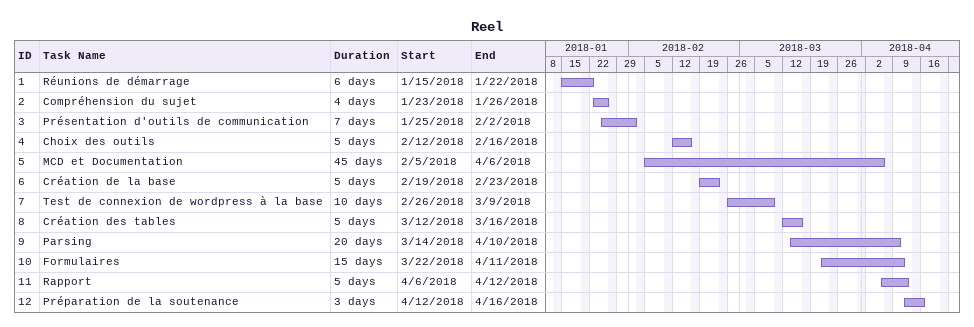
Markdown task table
Reel

| ID | Task | Duration | Start | Finish |
|---|---|---|---|---|
| 1 | Réunions de démarrage | 6d | 2018-01-15 | 2018-01-22 |
| 2 | Compréhension du sujet | 4d | 2018-01-23 | 2018-01-26 |
| 3 | Présentation d'outils de communication | 7d | 2018-01-25 | 2018-02-02 |
| 4 | Choix des outils | 5d | 2018-02-12 | 2018-02-16 |
| 5 | MCD et Documentation | 45d | 2018-02-05 | 2018-04-06 |
| 6 | Création de la base | 5d | 2018-02-19 | 2018-02-23 |
| 7 | Test de connexion de wordpress à la base | 10d | 2018-02-26 | 2018-03-09 |
| 8 | Création des tables | 5d | 2018-03-12 | 2018-03-16 |
| 9 | Parsing | 20d | 2018-03-14 | 2018-04-10 |
| 10 | Formulaires | 15d | 2018-03-22 | 2018-04-11 |
| 11 | Rapport | 5d | 2018-04-06 | 2018-04-12 |
| 12 | Préparation de la soutenance | 3d | 2018-04-12 | 2018-04-16 |
